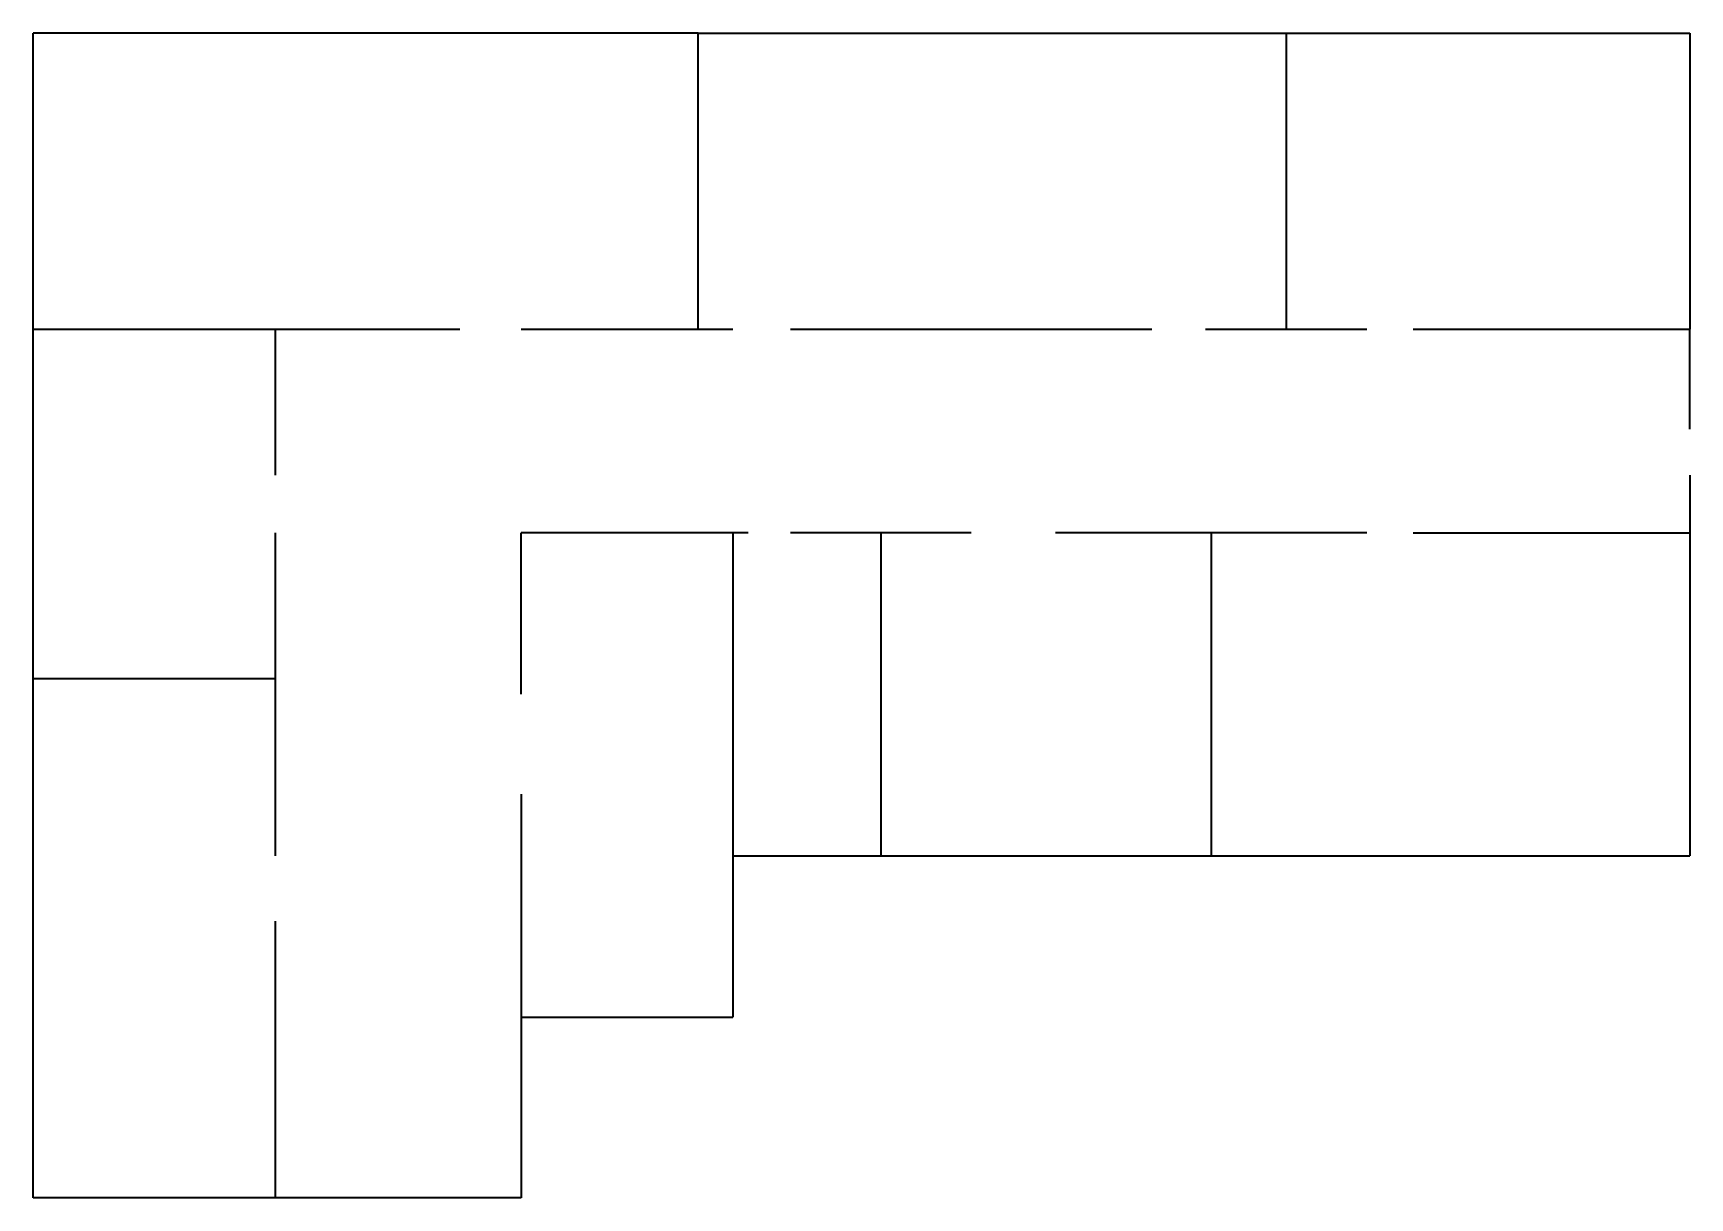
# Model space of a CAD drawing. Header units: inches. Extents: x 115 to 778, y -647 to -181.
import ezdxf

# ---------------------------------------------------------------- set-up
doc = ezdxf.new("R2010")
doc.units = ezdxf.units.IN
doc.header["$MEASUREMENT"] = 0
for name, color, linetype in [('Passage1', 7, 'Continuous'), ('Room 501', 7, 'Continuous'), ('Room 502', 7, 'Continuous'), ('Room 503', 7, 'Continuous'), ('Room 504', 7, 'Continuous'), ('Room 505', 7, 'Continuous'), ('Room 506', 7, 'Continuous'), ('Room 507', 7, 'Continuous'), ('Room 508', 7, 'Continuous'), ('Room 510', 7, 'Continuous')]:
    doc.layers.add(name, color=color, linetype=linetype)

msp = doc.modelspace()

# ---------------------------------------------------------------- linework, layer by layer
at = {"layer": 'Passage1', "color": 250, "lineweight": 35, "true_color": 0x231f20}
for points in [[(211.85, -299.31), (285.69, -299.31)], [(211.85, -299.31), (211.85, -357.77)], [(310.31, -299.31), (394.92, -299.31)], [(418, -299.31), (562.62, -299.31)], [(584.15, -299.31), (648.77, -299.31)], [(667.23, -299.31), (778, -299.31)], [(778, -339.31), (778, -299.31)], [(778, -357.77), (778, -380.85)], [(211.85, -380.85), (211.85, -510.08)], [(310.31, -445.46), (310.31, -380.85)], [(401.08, -380.85), (310.31, -380.85)], [(490.31, -380.85), (418, -380.85)], [(648.77, -380.85), (524.15, -380.85)], [(667.23, -380.85), (778, -380.85)], [(310.31, -485.46), (310.31, -647)], [(211.85, -536.23), (211.85, -647)], [(310.31, -647), (211.85, -647)]]:
    msp.add_lwpolyline(points, dxfattribs=at)
at = {"layer": 'Room 501', "color": 250, "lineweight": 35, "true_color": 0x231f20}
for points in [[(454.15, -380.85), (454.15, -510.08)], [(394.92, -510.08), (454.15, -510.08)]]:
    msp.add_lwpolyline(points, dxfattribs=at)
at = {"layer": 'Room 502', "color": 250, "lineweight": 35, "true_color": 0x231f20}
for points in [[(211.85, -439.31), (114.92, -439.31)], [(114.92, -647), (114.92, -439.31)], [(211.85, -647), (114.92, -647)]]:
    msp.add_lwpolyline(points, dxfattribs=at)
at = {"layer": 'Room 503', "color": 250, "lineweight": 35, "true_color": 0x231f20}
for points in [[(394.92, -380.85), (394.92, -574.69)], [(310.31, -574.69), (394.92, -574.69)]]:
    msp.add_lwpolyline(points, dxfattribs=at)
at = {"layer": 'Room 504', "color": 250, "lineweight": 35, "true_color": 0x231f20}
for points in [[(114.92, -299.31), (211.85, -299.31)], [(114.92, -439.31), (114.92, -299.31)]]:
    msp.add_lwpolyline(points, dxfattribs=at)
at = {"layer": 'Room 505', "color": 250, "lineweight": 35, "true_color": 0x231f20}
for points in [[(586.46, -380.85), (586.46, -510.08)], [(454.15, -510.08), (586.46, -510.08)]]:
    msp.add_lwpolyline(points, dxfattribs=at)
at = {"layer": 'Room 506', "color": 250, "lineweight": 35, "true_color": 0x231f20}
for points in [[(114.92, -299.31), (114.92, -180.85)], [(381.08, -180.85), (114.92, -180.85)], [(381.08, -299.31), (381.08, -180.85)]]:
    msp.add_lwpolyline(points, dxfattribs=at)
at = {"layer": 'Room 507', "color": 250, "lineweight": 35, "true_color": 0x231f20}
for points in [[(778, -380.85), (778, -510.08)], [(586.46, -510.08), (778, -510.08)]]:
    msp.add_lwpolyline(points, dxfattribs=at)
at = {"layer": 'Room 508', "color": 250, "lineweight": 35, "true_color": 0x231f20}
for points in [[(381.08, -180.85), (616.46, -180.85)], [(616.46, -180.85), (616.46, -299.31)]]:
    msp.add_lwpolyline(points, dxfattribs=at)
at = {"layer": 'Room 510', "color": 250, "lineweight": 35, "true_color": 0x231f20}
for points in [[(616.46, -180.85), (778, -180.85)], [(778, -180.85), (778, -299.31)]]:
    msp.add_lwpolyline(points, dxfattribs=at)

doc.saveas('drawing.dxf')
